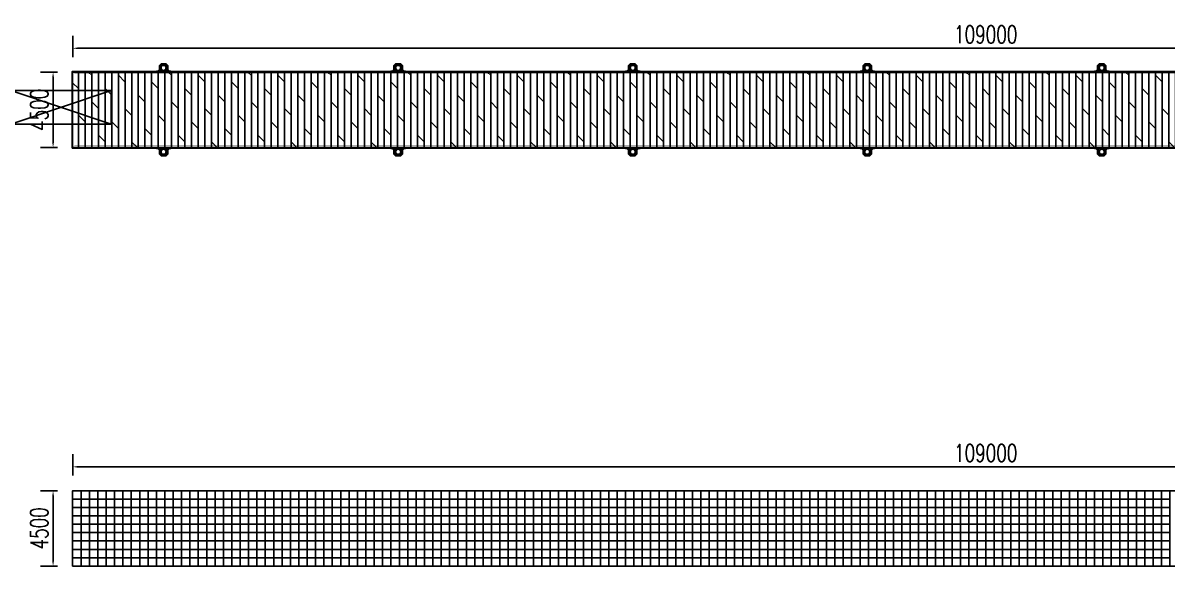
# Model space of a CAD drawing. Header units: millimetres. Extents: x -1442555 to -1216736, y 1446954 to 1531173.
# Drawn here: x -1397948 to -1329646, y 1446954 to 1479367 of the extents above; entities that cross this region are included whole.
import ezdxf

# ---------------------------------------------------------------- set-up
doc = ezdxf.new("R2010")
doc.units = ezdxf.units.MM
doc.header["$LTSCALE"] = 10
doc.layers.get('0').update_dxf_attribs({"linetype": 'CONTINUOUS'})
doc.layers.get('DEFPOINTS').update_dxf_attribs({"linetype": 'CONTINUOUS'})
for name, color, linetype in [('W-bridge approach引桥', 4, 'CONTINUOUS'), ('W-FLOAT_BOWL浮筒', 253, 'CONTINUOUS'), ('W-PLASTIC_RAILINGS塑木栏杆', 6, 'CONTINUOUS'), ('W-STEEL_FRAME钢架', 3, 'CONTINUOUS'), ('W-WOOD_FLOOR木地板', 30, 'CONTINUOUS'), ('Z', 12, 'CONTINUOUS'), ('护桩器', 154, 'CONTINUOUS')]:
    doc.layers.add(name, color=color, linetype=linetype)
doc.styles.add('STANDARD_T3', font='simplex.shx', dxfattribs={"width": 0.7, "bigfont": 'gbcbig.shx'})
doc.dimstyles.new('W&&300', dxfattribs={"dimtxt": 1050, "dimasz": 300, "dimexe": 750, "dimexo": 900, "dimgap": 300, "dimtad": 1, "dimdec": 0, "dimzin": 0, "dimdsep": 46, "dimtxsty": 'STANDARD_T3', "dimcen": 0.09, "dimclrd": 1, "dimclre": 1, "dimclrt": 7, "dimazin": 2, "dimtfac": 1, "dimtdec": 0, "dimtix": 1, "dimtmove": 2, "dimatfit": 3, "dimfxl": 100, "dimtolj": 1, "dimtzin": 0, "dimarcsym": 0})

# ---------------------------------------------------------------- blocks, each defined once
blk = doc.blocks.new('*D29')
at = {"layer": 'DEFPOINTS', "color": 0, "transparency": 16777216}
for p in [(-1285976, 1477853), (-1394976, 1476428), (-1285976, 1476428)]:
    blk.add_point(p, dxfattribs=at)
at = {"layer": 'W-WOOD_FLOOR木地板', "color": 1, "lineweight": -2, "transparency": 16777216}
for p, q in [((-1394976, 1477328), (-1394976, 1478603)), ((-1285976, 1477328), (-1285976, 1478603)), ((-1394676, 1477853), (-1286276, 1477853))]:
    blk.add_line(p, q, dxfattribs=at)
at = {"layer": 'W-WOOD_FLOOR木地板', "color": 1, "transparency": 16777216}
for points in [[(-1394676, 1477903), (-1394676, 1477803), (-1394976, 1477853)], [(-1286276, 1477903), (-1286276, 1477803), (-1285976, 1477853)]]:
    blk.add_solid(points, dxfattribs=at)
at = {"layer": 'W-WOOD_FLOOR木地板', "color": 7, "transparency": 16777216, "insert": (-1340476, 1478678), "char_height": 1050, "attachment_point": 5, "style": 'STANDARD_T3'}
blk.add_mtext('\\A1;109000', dxfattribs=at)
blk = doc.blocks.new('*D30')
at = {"layer": 'DEFPOINTS', "color": 0, "transparency": 16777216}
for p in [(-1394976, 1476428), (-1396145, 1471928), (-1394976, 1471928)]:
    blk.add_point(p, dxfattribs=at)
at = {"layer": 'W-WOOD_FLOOR木地板', "color": 1, "lineweight": -2, "transparency": 16777216}
for p, q in [((-1395876, 1476428), (-1396895, 1476428)), ((-1396145, 1476128), (-1396145, 1472228)), ((-1395876, 1471928), (-1396895, 1471928))]:
    blk.add_line(p, q, dxfattribs=at)
at = {"layer": 'W-WOOD_FLOOR木地板', "color": 1, "transparency": 16777216}
for points in [[(-1396195, 1476128), (-1396095, 1476128), (-1396145, 1476428)], [(-1396195, 1472228), (-1396095, 1472228), (-1396145, 1471928)]]:
    blk.add_solid(points, dxfattribs=at)
at = {"layer": 'W-WOOD_FLOOR木地板', "color": 7, "transparency": 16777216, "insert": (-1396970, 1474178), "char_height": 1050, "attachment_point": 5, "rotation": 90, "style": 'STANDARD_T3'}
blk.add_mtext('\\A1;4500', dxfattribs=at)
blk = doc.blocks.new('*U32')
for p, q in [((-250, 150), (-150, 250)), ((-190, 125), (-125, 190)), ((190, 125), (125, 190)), ((250, 150), (150, 250)), ((-250, -90), (-350, -190)), ((250, -90), (350, -190))]:
    blk.add_line(p, q)
blk.add_lwpolyline([(-430, -190), (430, -190), (430, -250), (-430, -250)], close=True)
at = {"layer": 'Z'}
for radius in [162, 150]:
    blk.add_circle((0, 0), radius, dxfattribs=at)
at = {"layer": '护桩器'}
blk.add_line((280, -250), (-280, -250), dxfattribs=at)
for points in [[(250, 150), (250, -190), (-250, -190), (-250, 150)], [(-182, 37), (-182, 27), (-232, 27)], [(-182, 37), (-232, 37)], [(-186, 39), (-209, 39), (-209, 37)], [(-186, 37), (-209, 37)], [(-208, 29), (-208, 37)], [(-208, 29), (-187, 29)], [(-207, 50), (-203, 51)], [(-206, 51), (-206, 50), (-201, 51), (-206, 51), (-207, 50)], [(-207, 42), (-207, 50)], [(-207, 42), (-207, 39)], [(-207, 42), (-206, 42)], [(-205, 42), (-206, 42), (-206, 50)], [(-198, 39), (-198, 42), (-205, 42)], [(-202, 56), (-203, 55)], [(-191, 55), (-203, 55)], [(-203, 46), (-203, 55)], [(-203, 29), (-203, 51)], [(-203, 51), (-199, 50), (-194, 51)], [(-193, 51), (-202, 51), (-203, 51)], [(-203, 42), (-203, 51), (-191, 51)], [(-202, 43), (-203, 42)], [(-203, 39), (-203, 42)], [(-203, 40), (-203, -38)], [(-203, -38), (-203, 40)], [(-203, 37), (-203, 39)], [(-203, 38), (-203, -38)], [(-203, 37), (-203, 28)], [(-203, 37), (-203, 29)], [(-203, 27), (-203, 29)], [(-191, 18), (-203, 18)], [(-202, 56), (-193, 56), (-191, 55)], [(-202, 56), (-202, 46)], [(-202, 51), (-202, 29)], [(-202, 51), (-202, 43)], [(-202, 43), (-193, 43), (-191, 42)], [(-202, 29), (-202, 18)], [(-198, 52), (-199, 53), (-199, 54), (-201, 53), (-201, 51), (-199, 51), (-199, 51), (-198, 52)], [(-201, 51), (-196, 50), (-192, 51), (-201, 51)], [(-199, 54), (-195, 54)], [(-199, 51), (-195, 51)], [(-199, 42), (-199, 50)], [(-197, 42), (-198, 42)], [(-196, 51), (-197, 52), (-196, 54), (-194, 54), (-194, 52)], [(-197, 49), (-197, -49)], [(-197, 39), (-197, 42)], [(-197, 42), (-197, 42)], [(-195, 42), (-197, 42)], [(-197, 37), (-197, 28)], [(-197, 29), (-197, 37)], [(-194, 51), (-196, 51)], [(-196, 42), (-196, 50)], [(-195, 42), (-188, 42)], [(-194, 52), (-194, 51)], [(-194, 51), (-189, 50), (-188, 51)], [(-193, 46), (-193, 56)], [(-193, 29), (-193, 51)], [(-193, 51), (-191, 51)], [(-193, 51), (-193, 43)], [(-193, 18), (-193, 29)], [(-188, 50), (-188, 51), (-192, 51), (-188, 50)], [(-191, 46), (-191, 55)], [(-191, 29), (-191, 51)], [(-191, 42), (-191, 51)], [(-191, 39), (-191, 42)], [(-191, 40), (-191, -38)], [(-191, -38), (-191, 40)], [(-191, 37), (-191, 39)], [(-191, 38), (-191, -38)], [(-191, 37), (-191, 29)], [(-191, 27), (-191, 29)], [(190, 125), (190, -190), (-190, -190), (-190, 125)], [(-189, 42), (-189, 50)], [(-188, 42), (-188, 50)], [(-188, 42), (-187, 42)], [(-188, 42), (-188, 42)], [(-187, 42), (-187, 39)], [(-187, 29), (-187, 37)], [(-186, 37), (-186, 39)], [(-150, 250), (150, 250)], [(-125, 190), (125, 190)], [(59, 197), (-49, 197)], [(-47, 206), (-46, 207)], [(-47, 206), (-47, 203), (-46, 207)], [(-47, 206), (-47, 206)], [(-47, 206), (-47, 206)], [(-47, 201), (-46, 205), (-47, 206)], [(-46, 199), (-47, 203), (-47, 194), (-46, 199)], [(-47, 201), (-46, 196), (-47, 192)], [(-47, 189), (-46, 189), (-47, 194), (-47, 189)], [(-46, 188), (-47, 192)], [(-46, 188), (-47, 189)], [(-47, 189), (-47, 189)], [(-40, 207), (-46, 207)], [(-46, 199), (-40, 199), (-40, 207)], [(-40, 205), (-46, 205)], [(-40, 196), (-46, 196)], [(-40, 189), (-46, 189)], [(-40, 188), (-46, 188)], [(-40, 209), (-40, 186), (-38, 186)], [(-38, 209), (-40, 209)], [(-40, 205), (-40, 205)], [(-38, 203), (-40, 203)], [(-40, 199), (-40, 188)], [(-38, 191), (-40, 191)], [(-40, 191), (-30, 191)], [(-40, 189), (-40, 189)], [(-38, 209), (-38, 186)], [(-30, 208), (-38, 208)], [(-30, 203), (-38, 203)], [(38, 203), (-38, 203)], [(-38, 197), (-30, 197)], [(40, 191), (-38, 191)], [(-30, 191), (-38, 191)], [(-38, 191), (40, 191)], [(38, 191), (-38, 191)], [(-30, 187), (-38, 187)], [(-37, 182), (-27, 182), (-27, 232)], [(-37, 182), (-37, 232)], [(-37, 203), (-28, 203)], [(-37, 197), (-28, 197)], [(-30, 187), (-30, 208)], [(-30, 191), (-28, 191)], [(18, 191), (18, 203)], [(29, 202), (18, 202)], [(18, 193), (29, 193)], [(37, 182), (27, 182), (27, 232)], [(27, 191), (29, 191)], [(37, 203), (28, 203)], [(37, 197), (28, 197)], [(29, 208), (29, 187)], [(29, 208), (37, 208)], [(37, 203), (29, 203)], [(29, 197), (37, 197)], [(37, 191), (29, 191)], [(29, 187), (37, 187)], [(37, 182), (37, 232)], [(37, 186), (37, 209)], [(39, 186), (39, 209), (37, 209)], [(37, 203), (39, 203)], [(37, 191), (39, 191)], [(37, 186), (39, 186)], [(42, 207), (39, 207)], [(39, 203), (42, 203)], [(39, 191), (42, 191)], [(42, 187), (39, 187)], [(42, 207), (42, 188)], [(42, 207), (42, 206)], [(42, 207), (50, 207)], [(42, 205), (42, 206), (50, 206)], [(43, 202), (42, 203)], [(42, 203), (51, 203), (51, 191)], [(43, 202), (43, 193), (42, 191)], [(42, 199), (50, 199)], [(42, 196), (50, 196)], [(42, 191), (51, 191)], [(42, 189), (50, 189)], [(42, 188), (42, 187)], [(42, 188), (42, 188)], [(42, 188), (50, 188)], [(51, 202), (43, 202)], [(51, 193), (43, 193)], [(46, 203), (55, 203)], [(56, 202), (46, 202)], [(46, 193), (56, 193)], [(46, 191), (55, 191)], [(50, 207), (51, 203)], [(51, 206), (50, 206), (51, 201), (51, 206), (50, 207)], [(51, 203), (50, 199), (51, 194)], [(51, 201), (50, 196), (51, 192), (51, 201)], [(51, 194), (50, 189), (51, 188)], [(50, 188), (51, 188), (51, 192), (50, 188)], [(51, 193), (51, 202), (51, 203)], [(51, 193), (51, 191)], [(55, 191), (55, 203)], [(56, 202), (55, 203)], [(56, 202), (56, 193), (55, 191)], [(182, 37), (182, 27), (232, 27)], [(182, 37), (232, 37)], [(186, 39), (209, 39), (209, 37)], [(186, 37), (186, 39)], [(186, 37), (209, 37)], [(187, 42), (187, 39)], [(188, 42), (187, 42)], [(187, 29), (187, 37)], [(208, 29), (187, 29)], [(194, 51), (189, 50), (188, 51)], [(188, 50), (188, 51), (192, 51), (188, 50)], [(188, 42), (188, 50)], [(195, 42), (188, 42)], [(188, 42), (188, 42)], [(189, 42), (189, 50)], [(202, 56), (193, 56), (191, 55)], [(191, 55), (203, 55)], [(191, 46), (191, 55)], [(191, 29), (191, 51)], [(193, 51), (191, 51)], [(191, 42), (191, 51)], [(203, 42), (203, 51), (191, 51)], [(202, 43), (193, 43), (191, 42)], [(191, 39), (191, 42)], [(191, 40), (191, -38)], [(191, -38), (191, 40)], [(191, 37), (191, 39)], [(191, 38), (191, -38)], [(191, 37), (191, 29)], [(191, 27), (191, 29)], [(191, 18), (203, 18)], [(201, 51), (196, 50), (192, 51), (201, 51)], [(193, 46), (193, 56)], [(193, 29), (193, 51)], [(193, 51), (202, 51), (203, 51)], [(193, 51), (193, 43)], [(193, 18), (193, 29)], [(196, 51), (197, 52), (196, 54), (194, 54), (194, 52)], [(194, 52), (194, 51)], [(194, 51), (196, 51)], [(203, 51), (199, 50), (194, 51)], [(199, 54), (195, 54)], [(199, 51), (195, 51)], [(195, 42), (197, 42)], [(196, 42), (196, 50)], [(197, 49), (197, -49)], [(197, 39), (197, 42)], [(197, 42), (197, 42)], [(197, 42), (198, 42)], [(197, 37), (197, 28)], [(197, 29), (197, 37)], [(198, 52), (199, 53), (199, 54), (201, 53), (201, 51), (199, 51), (199, 51), (198, 52)], [(198, 39), (198, 42), (205, 42)], [(199, 42), (199, 50)], [(206, 51), (206, 50), (201, 51), (206, 51), (207, 50)], [(202, 56), (203, 55)], [(202, 56), (202, 46)], [(202, 51), (202, 29)], [(202, 51), (202, 43)], [(202, 43), (203, 42)], [(202, 29), (202, 18)], [(203, 46), (203, 55)], [(203, 29), (203, 51)], [(207, 50), (203, 51)], [(203, 39), (203, 42)], [(203, 40), (203, -38)], [(203, -38), (203, 40)], [(203, 37), (203, 39)], [(203, 38), (203, -38)], [(203, 37), (203, 28)], [(203, 37), (203, 29)], [(203, 27), (203, 29)], [(205, 42), (206, 42), (206, 50)], [(207, 42), (206, 42)], [(207, 42), (207, 50)], [(207, 42), (207, 39)], [(208, 29), (208, 37)], [(-182, -37), (-182, -27), (-232, -27)], [(-182, -37), (-232, -37)], [(-209, -38), (-186, -38)], [(-209, -40), (-186, -40), (-186, -38)], [(-209, -38), (-209, -40)], [(-187, -30), (-208, -30)], [(-208, -30), (-208, -38)], [(-207, -40), (-207, -46)], [(-199, -46), (-199, -40), (-207, -40)], [(-206, -47), (-207, -46)], [(-206, -47), (-203, -47), (-207, -46)], [(-201, -47), (-205, -46), (-206, -47)], [(-206, -47), (-206, -47)], [(-206, -47), (-206, -47)], [(-205, -40), (-205, -46)], [(-205, -40), (-205, -40)], [(-203, -37), (-203, -28)], [(-203, -30), (-203, -28)], [(-203, -30), (-203, -38)], [(-203, -40), (-203, -30)], [(-203, -38), (-203, -40)], [(-199, -46), (-203, -47), (-194, -47), (-199, -46)], [(-201, -47), (-196, -46), (-192, -47)], [(-199, -40), (-188, -40)], [(-197, -37), (-197, -28)], [(-197, -38), (-197, -30)], [(-196, -40), (-196, -46)], [(-189, -47), (-189, -46), (-194, -47), (-189, -47)], [(-188, -46), (-192, -47)], [(-191, -30), (-191, -28)], [(-191, -30), (-191, -38)], [(-191, -40), (-191, -30)], [(-191, -38), (-191, -40)], [(-189, -40), (-189, -40)], [(-189, -40), (-189, -46)], [(-188, -46), (-189, -47)], [(-189, -47), (-189, -47)], [(-188, -40), (-188, -46)], [(-187, -30), (-187, -38)], [(59, -197), (-49, -197)], [(-46, -188), (-47, -189)], [(-46, -188), (-47, -192)], [(-47, -189), (-46, -189), (-47, -194), (-47, -189)], [(-47, -189), (-47, -189)], [(-47, -201), (-46, -196), (-47, -192)], [(-46, -199), (-47, -203), (-47, -194), (-46, -199)], [(-47, -201), (-46, -205), (-47, -206)], [(-47, -206), (-47, -203), (-46, -207)], [(-47, -206), (-46, -207)], [(-47, -206), (-47, -206)], [(-47, -206), (-47, -206)], [(-40, -188), (-46, -188)], [(-40, -189), (-46, -189)], [(-40, -196), (-46, -196)], [(-46, -199), (-40, -199), (-40, -207)], [(-40, -205), (-46, -205)], [(-40, -207), (-46, -207)], [(-40, -209), (-40, -186), (-38, -186)], [(-40, -199), (-40, -188)], [(-40, -189), (-40, -189)], [(-38, -191), (-40, -191)], [(-40, -191), (-30, -191)], [(-38, -203), (-40, -203)], [(-40, -205), (-40, -205)], [(-38, -209), (-40, -209)], [(-38, -209), (-38, -186)], [(-30, -187), (-38, -187)], [(40, -191), (-38, -191)], [(-30, -191), (-38, -191)], [(-38, -191), (40, -191)], [(38, -191), (-38, -191)], [(-38, -197), (-30, -197)], [(-30, -203), (-38, -203)], [(38, -203), (-38, -203)], [(-30, -208), (-38, -208)], [(-37, -182), (-27, -182), (-27, -232)], [(-37, -182), (-37, -232)], [(-37, -197), (-28, -197)], [(-37, -203), (-28, -203)], [(-30, -187), (-30, -208)], [(-30, -191), (-28, -191)], [(18, -191), (18, -203)], [(18, -193), (29, -193)], [(29, -202), (18, -202)], [(37, -182), (27, -182), (27, -232)], [(27, -191), (29, -191)], [(37, -197), (28, -197)], [(37, -203), (28, -203)], [(29, -208), (29, -187)], [(29, -187), (37, -187)], [(37, -191), (29, -191)], [(29, -197), (37, -197)], [(37, -203), (29, -203)], [(29, -208), (37, -208)], [(37, -182), (37, -232)], [(37, -186), (37, -209)], [(39, -186), (39, -209), (37, -209)], [(37, -186), (39, -186)], [(37, -191), (39, -191)], [(37, -203), (39, -203)], [(42, -187), (39, -187)], [(39, -191), (42, -191)], [(39, -203), (42, -203)], [(42, -207), (39, -207)], [(42, -188), (42, -187)], [(42, -207), (42, -188)], [(42, -188), (42, -188)], [(42, -188), (50, -188)], [(42, -189), (50, -189)], [(43, -202), (43, -193), (42, -191)], [(42, -191), (51, -191)], [(42, -203), (51, -203), (51, -191)], [(42, -196), (50, -196)], [(42, -199), (50, -199)], [(43, -202), (42, -203)], [(42, -205), (42, -206), (50, -206)], [(42, -207), (42, -206)], [(42, -207), (50, -207)], [(51, -193), (43, -193)], [(51, -202), (43, -202)], [(46, -191), (55, -191)], [(46, -193), (56, -193)], [(56, -202), (46, -202)], [(46, -203), (55, -203)], [(51, -194), (50, -189), (51, -188)], [(50, -188), (51, -188), (51, -192), (50, -188)], [(51, -201), (50, -196), (51, -192), (51, -201)], [(51, -203), (50, -199), (51, -194)], [(51, -206), (50, -206), (51, -201), (51, -206), (50, -207)], [(50, -207), (51, -203)], [(51, -193), (51, -191)], [(51, -193), (51, -202), (51, -203)], [(55, -191), (55, -203)], [(56, -202), (56, -193), (55, -191)], [(56, -202), (55, -203)], [(182, -37), (182, -27), (232, -27)], [(182, -37), (232, -37)], [(209, -38), (186, -38)], [(209, -40), (186, -40), (186, -38)], [(187, -30), (208, -30)], [(187, -30), (187, -38)], [(199, -40), (188, -40)], [(188, -40), (188, -46)], [(188, -46), (189, -47)], [(188, -46), (192, -47)], [(189, -40), (189, -40)], [(189, -40), (189, -46)], [(189, -47), (189, -46), (194, -47), (189, -47)], [(189, -47), (189, -47)], [(191, -30), (191, -28)], [(191, -30), (191, -38)], [(191, -40), (191, -30)], [(191, -38), (191, -40)], [(201, -47), (196, -46), (192, -47)], [(199, -46), (203, -47), (194, -47), (199, -46)], [(196, -40), (196, -46)], [(197, -37), (197, -28)], [(197, -38), (197, -30)], [(199, -46), (199, -40), (207, -40)], [(201, -47), (205, -46), (206, -47)], [(203, -37), (203, -28)], [(203, -30), (203, -28)], [(203, -30), (203, -38)], [(203, -40), (203, -30)], [(203, -38), (203, -40)], [(206, -47), (203, -47), (207, -46)], [(205, -40), (205, -46)], [(205, -40), (205, -40)], [(206, -47), (207, -46)], [(206, -47), (206, -47)], [(206, -47), (206, -47)], [(207, -40), (207, -46)], [(208, -30), (208, -38)], [(209, -38), (209, -40)]]:
    blk.add_lwpolyline(points, dxfattribs=at)
for points in [[(-172, 25), (-222, 25), (-222, -25), (-172, -25)], [(25, 172), (25, 222), (-25, 222), (-25, 172)], [(172, 25), (222, 25), (222, -25), (172, -25)], [(25, -172), (25, -222), (-25, -222), (-25, -172)]]:
    blk.add_lwpolyline(points, close=True, dxfattribs=at)
blk = doc.blocks.new('bzq')
at = {"layer": '护桩器'}
blk.add_blockref('*U32', (0, 250), dxfattribs=at)
blk = doc.blocks.new('*U34')
at = {"layer": '护桩器'}
blk.add_blockref('bzq', (0, -250), dxfattribs=at)
blk = doc.blocks.new('*U35')
at = {"layer": '护桩器', "color": 0, "linetype": 'ByBlock', "lineweight": -2, "transparency": 16777216}
for p in [(0, 0), (14000, 0), (28000, 0), (42000, 0), (56000, 0)]:
    blk.add_blockref('*U34', p, dxfattribs=at)
blk = doc.blocks.new('*U36')
at = {"layer": '护桩器'}
blk.add_blockref('bzq', (0, -250), dxfattribs=at)
blk = doc.blocks.new('*U37')
at = {"layer": '护桩器', "color": 0, "linetype": 'ByBlock', "lineweight": -2, "transparency": 16777216}
for p in [(0, 0), (14000, 0), (28000, 0), (42000, 0), (56000, 0)]:
    blk.add_blockref('*U36', p, dxfattribs=at)
blk = doc.blocks.new('*D92')
at = {"layer": 'DEFPOINTS', "color": 0, "transparency": 16777216}
for p in [(-1285976, 1452879), (-1394976, 1451454), (-1285976, 1451454)]:
    blk.add_point(p, dxfattribs=at)
at = {"layer": 'W-WOOD_FLOOR木地板', "color": 1, "lineweight": -2, "transparency": 16777216}
for p, q in [((-1394976, 1452354), (-1394976, 1453629)), ((-1285976, 1452354), (-1285976, 1453629)), ((-1394676, 1452879), (-1286276, 1452879))]:
    blk.add_line(p, q, dxfattribs=at)
at = {"layer": 'W-WOOD_FLOOR木地板', "color": 1, "transparency": 16777216}
for points in [[(-1394676, 1452929), (-1394676, 1452829), (-1394976, 1452879)], [(-1286276, 1452929), (-1286276, 1452829), (-1285976, 1452879)]]:
    blk.add_solid(points, dxfattribs=at)
at = {"layer": 'W-WOOD_FLOOR木地板', "color": 7, "transparency": 16777216, "insert": (-1340476, 1453704), "char_height": 1050, "attachment_point": 5, "style": 'STANDARD_T3'}
blk.add_mtext('\\A1;109000', dxfattribs=at)
blk = doc.blocks.new('*D93')
at = {"layer": 'DEFPOINTS', "color": 0, "transparency": 16777216}
for p in [(-1394976, 1451454), (-1396145, 1446954), (-1394976, 1446954)]:
    blk.add_point(p, dxfattribs=at)
at = {"layer": 'W-WOOD_FLOOR木地板', "color": 1, "lineweight": -2, "transparency": 16777216}
for p, q in [((-1395876, 1451454), (-1396895, 1451454)), ((-1396145, 1451154), (-1396145, 1447254)), ((-1395876, 1446954), (-1396895, 1446954))]:
    blk.add_line(p, q, dxfattribs=at)
at = {"layer": 'W-WOOD_FLOOR木地板', "color": 1, "transparency": 16777216}
for points in [[(-1396195, 1451154), (-1396095, 1451154), (-1396145, 1451454)], [(-1396195, 1447254), (-1396095, 1447254), (-1396145, 1446954)]]:
    blk.add_solid(points, dxfattribs=at)
at = {"layer": 'W-WOOD_FLOOR木地板', "color": 7, "transparency": 16777216, "insert": (-1396970, 1449204), "char_height": 1050, "attachment_point": 5, "rotation": 90, "style": 'STANDARD_T3'}
blk.add_mtext('\\A1;4500', dxfattribs=at)
blk = doc.blocks.new('*U110')
at = {"layer": 'W-FLOAT_BOWL浮筒'}
blk.add_lwpolyline([(-250, -250), (250, -250), (250, 250), (-250, 250)], close=True, dxfattribs=at)
blk = doc.blocks.new('*U111')
at = {"layer": 'W-FLOAT_BOWL浮筒', "color": 0, "linetype": 'ByBlock', "lineweight": -2, "transparency": 16777216}
for p in [(0, 4000), (500, 4000), (1000, 4000), (1500, 4000), (2000, 4000), (2500, 4000), (3000, 4000), (3500, 4000), (4000, 4000), (4500, 4000), (5000, 4000), (5500, 4000), (6000, 4000), (6500, 4000), (7000, 4000), (7500, 4000), (8000, 4000), (8500, 4000), (9000, 4000), (9500, 4000), (10000, 4000), (10500, 4000), (11000, 4000), (11500, 4000), (12000, 4000), (12500, 4000), (13000, 4000), (13500, 4000), (14000, 4000), (14500, 4000), (15000, 4000), (15500, 4000), (16000, 4000), (16500, 4000), (17000, 4000), (17500, 4000), (18000, 4000), (18500, 4000), (19000, 4000), (19500, 4000), (20000, 4000), (20500, 4000), (21000, 4000), (21500, 4000), (22000, 4000), (22500, 4000), (23000, 4000), (23500, 4000), (24000, 4000), (24500, 4000), (25000, 4000), (25500, 4000), (26000, 4000), (26500, 4000), (27000, 4000), (27500, 4000), (28000, 4000), (28500, 4000), (29000, 4000), (29500, 4000), (30000, 4000), (30500, 4000), (31000, 4000), (31500, 4000), (32000, 4000), (32500, 4000), (33000, 4000), (33500, 4000), (34000, 4000), (34500, 4000), (35000, 4000), (35500, 4000), (36000, 4000), (36500, 4000), (37000, 4000), (37500, 4000), (38000, 4000), (38500, 4000), (39000, 4000), (39500, 4000), (40000, 4000), (40500, 4000), (41000, 4000), (41500, 4000), (42000, 4000), (42500, 4000), (43000, 4000), (43500, 4000), (44000, 4000), (44500, 4000), (45000, 4000), (45500, 4000), (46000, 4000), (46500, 4000), (47000, 4000), (47500, 4000), (48000, 4000), (48500, 4000), (49000, 4000), (49500, 4000), (50000, 4000), (50500, 4000), (51000, 4000), (51500, 4000), (52000, 4000), (52500, 4000), (53000, 4000), (53500, 4000), (54000, 4000), (54500, 4000), (55000, 4000), (55500, 4000), (56000, 4000), (56500, 4000), (57000, 4000), (57500, 4000), (58000, 4000), (58500, 4000), (59000, 4000), (59500, 4000), (60000, 4000), (60500, 4000), (61000, 4000), (61500, 4000), (62000, 4000), (62500, 4000), (63000, 4000), (63500, 4000), (64000, 4000), (64500, 4000), (65000, 4000), (0, 3500), (500, 3500), (1000, 3500), (1500, 3500), (2000, 3500), (2500, 3500), (3000, 3500), (3500, 3500), (4000, 3500), (4500, 3500), (5000, 3500), (5500, 3500), (6000, 3500), (6500, 3500), (7000, 3500), (7500, 3500), (8000, 3500), (8500, 3500), (9000, 3500), (9500, 3500), (10000, 3500), (10500, 3500), (11000, 3500), (11500, 3500), (12000, 3500), (12500, 3500), (13000, 3500), (13500, 3500), (14000, 3500), (14500, 3500), (15000, 3500), (15500, 3500), (16000, 3500), (16500, 3500), (17000, 3500), (17500, 3500), (18000, 3500), (18500, 3500), (19000, 3500), (19500, 3500), (20000, 3500), (20500, 3500), (21000, 3500), (21500, 3500), (22000, 3500), (22500, 3500), (23000, 3500), (23500, 3500), (24000, 3500), (24500, 3500), (25000, 3500), (25500, 3500), (26000, 3500), (26500, 3500), (27000, 3500), (27500, 3500), (28000, 3500), (28500, 3500), (29000, 3500), (29500, 3500), (30000, 3500), (30500, 3500), (31000, 3500), (31500, 3500), (32000, 3500), (32500, 3500), (33000, 3500), (33500, 3500), (34000, 3500), (34500, 3500), (35000, 3500), (35500, 3500), (36000, 3500), (36500, 3500), (37000, 3500), (37500, 3500), (38000, 3500), (38500, 3500), (39000, 3500), (39500, 3500), (40000, 3500), (40500, 3500), (41000, 3500), (41500, 3500), (42000, 3500), (42500, 3500), (43000, 3500), (43500, 3500), (44000, 3500), (44500, 3500), (45000, 3500), (45500, 3500), (46000, 3500), (46500, 3500), (47000, 3500), (47500, 3500), (48000, 3500), (48500, 3500), (49000, 3500), (49500, 3500), (50000, 3500), (50500, 3500), (51000, 3500), (51500, 3500), (52000, 3500), (52500, 3500), (53000, 3500), (53500, 3500), (54000, 3500), (54500, 3500), (55000, 3500), (55500, 3500), (56000, 3500), (56500, 3500), (57000, 3500), (57500, 3500), (58000, 3500), (58500, 3500), (59000, 3500), (59500, 3500), (60000, 3500), (60500, 3500), (61000, 3500), (61500, 3500), (62000, 3500), (62500, 3500), (63000, 3500), (63500, 3500), (64000, 3500), (64500, 3500), (65000, 3500), (0, 3000), (0, 2500), (500, 3000), (500, 2500), (1000, 3000), (1000, 2500), (1500, 3000), (1500, 2500), (2000, 3000), (2000, 2500), (2500, 3000), (2500, 2500), (3000, 3000), (3000, 2500), (3500, 3000), (3500, 2500), (4000, 3000), (4000, 2500), (4500, 3000), (4500, 2500), (5000, 3000), (5000, 2500), (5500, 3000), (5500, 2500), (6000, 3000), (6000, 2500), (6500, 3000), (6500, 2500), (7000, 3000), (7000, 2500), (7500, 3000), (7500, 2500), (8000, 3000), (8000, 2500), (8500, 3000), (8500, 2500), (9000, 3000), (9000, 2500), (9500, 3000), (9500, 2500), (10000, 3000), (10000, 2500), (10500, 3000), (10500, 2500), (11000, 3000), (11000, 2500), (11500, 3000), (11500, 2500), (12000, 3000), (12000, 2500), (12500, 3000), (12500, 2500), (13000, 3000), (13000, 2500), (13500, 3000), (13500, 2500), (14000, 3000), (14000, 2500), (14500, 3000), (14500, 2500), (15000, 3000), (15000, 2500), (15500, 3000), (15500, 2500), (16000, 3000), (16000, 2500), (16500, 3000), (16500, 2500), (17000, 3000), (17000, 2500), (17500, 3000), (17500, 2500), (18000, 3000), (18000, 2500), (18500, 3000), (18500, 2500), (19000, 3000), (19000, 2500), (19500, 3000), (19500, 2500), (20000, 3000), (20000, 2500), (20500, 3000), (20500, 2500), (21000, 3000), (21000, 2500), (21500, 3000), (21500, 2500), (22000, 3000), (22000, 2500), (22500, 3000), (22500, 2500), (23000, 3000), (23000, 2500), (23500, 3000), (23500, 2500), (24000, 3000), (24000, 2500), (24500, 3000), (24500, 2500), (25000, 3000), (25000, 2500), (25500, 3000), (25500, 2500), (26000, 3000), (26000, 2500), (26500, 3000), (26500, 2500), (27000, 3000), (27000, 2500), (27500, 3000), (27500, 2500), (28000, 3000), (28000, 2500), (28500, 3000), (28500, 2500), (29000, 3000), (29000, 2500), (29500, 3000), (29500, 2500), (30000, 3000), (30000, 2500), (30500, 3000), (30500, 2500), (31000, 3000), (31000, 2500), (31500, 3000), (31500, 2500), (32000, 3000), (32000, 2500), (32500, 3000), (32500, 2500), (33000, 3000), (33000, 2500), (33500, 3000), (33500, 2500), (34000, 3000), (34000, 2500), (34500, 3000), (34500, 2500), (35000, 3000), (35000, 2500), (35500, 3000), (35500, 2500), (36000, 3000), (36000, 2500), (36500, 3000), (36500, 2500), (37000, 3000), (37000, 2500), (37500, 3000), (37500, 2500), (38000, 3000), (38000, 2500), (38500, 3000), (38500, 2500), (39000, 3000), (39000, 2500), (39500, 3000), (39500, 2500), (40000, 3000), (40000, 2500), (40500, 3000), (40500, 2500), (41000, 3000), (41000, 2500), (41500, 3000), (41500, 2500), (42000, 3000), (42000, 2500), (42500, 3000), (42500, 2500), (43000, 3000), (43000, 2500), (43500, 3000), (43500, 2500), (44000, 3000), (44000, 2500), (44500, 3000), (44500, 2500), (45000, 3000), (45000, 2500), (45500, 3000), (45500, 2500), (46000, 3000), (46000, 2500), (46500, 3000), (46500, 2500), (47000, 3000), (47000, 2500), (47500, 3000), (47500, 2500), (48000, 3000), (48000, 2500), (48500, 3000), (48500, 2500), (49000, 3000), (49000, 2500), (49500, 3000), (49500, 2500), (50000, 3000), (50000, 2500), (50500, 3000), (50500, 2500), (51000, 3000), (51000, 2500), (51500, 3000), (51500, 2500), (52000, 3000), (52000, 2500), (52500, 3000), (52500, 2500), (53000, 3000), (53000, 2500), (53500, 3000), (53500, 2500), (54000, 3000), (54000, 2500), (54500, 3000), (54500, 2500), (55000, 3000), (55000, 2500), (55500, 3000), (55500, 2500), (56000, 3000), (56000, 2500), (56500, 3000), (56500, 2500), (57000, 3000), (57000, 2500), (57500, 3000), (57500, 2500), (58000, 3000), (58000, 2500), (58500, 3000), (58500, 2500), (59000, 3000), (59000, 2500), (59500, 3000), (59500, 2500), (60000, 3000), (60000, 2500), (60500, 3000), (60500, 2500), (61000, 3000), (61000, 2500), (61500, 3000), (61500, 2500), (62000, 3000), (62000, 2500), (62500, 3000), (62500, 2500), (63000, 3000), (63000, 2500), (63500, 3000), (63500, 2500), (64000, 3000), (64000, 2500), (64500, 3000), (64500, 2500), (65000, 3000), (65000, 2500), (0, 2000), (500, 2000), (1000, 2000), (1500, 2000), (2000, 2000), (2500, 2000), (3000, 2000), (3500, 2000), (4000, 2000), (4500, 2000), (5000, 2000), (5500, 2000), (6000, 2000), (6500, 2000), (7000, 2000), (7500, 2000), (8000, 2000), (8500, 2000), (9000, 2000), (9500, 2000), (10000, 2000), (10500, 2000), (11000, 2000), (11500, 2000), (12000, 2000), (12500, 2000), (13000, 2000), (13500, 2000), (14000, 2000), (14500, 2000), (15000, 2000), (15500, 2000), (16000, 2000), (16500, 2000), (17000, 2000), (17500, 2000), (18000, 2000), (18500, 2000), (19000, 2000), (19500, 2000), (20000, 2000), (20500, 2000), (21000, 2000), (21500, 2000), (22000, 2000), (22500, 2000), (23000, 2000), (23500, 2000), (24000, 2000), (24500, 2000), (25000, 2000), (25500, 2000), (26000, 2000), (26500, 2000), (27000, 2000), (27500, 2000), (28000, 2000), (28500, 2000), (29000, 2000), (29500, 2000), (30000, 2000), (30500, 2000), (31000, 2000), (31500, 2000), (32000, 2000), (32500, 2000), (33000, 2000), (33500, 2000), (34000, 2000), (34500, 2000), (35000, 2000), (35500, 2000), (36000, 2000), (36500, 2000), (37000, 2000), (37500, 2000), (38000, 2000), (38500, 2000), (39000, 2000), (39500, 2000), (40000, 2000), (40500, 2000), (41000, 2000), (41500, 2000), (42000, 2000), (42500, 2000), (43000, 2000), (43500, 2000), (44000, 2000), (44500, 2000), (45000, 2000), (45500, 2000), (46000, 2000), (46500, 2000), (47000, 2000), (47500, 2000), (48000, 2000), (48500, 2000), (49000, 2000), (49500, 2000), (50000, 2000), (50500, 2000), (51000, 2000), (51500, 2000), (52000, 2000), (52500, 2000), (53000, 2000), (53500, 2000), (54000, 2000), (54500, 2000), (55000, 2000), (55500, 2000), (56000, 2000), (56500, 2000), (57000, 2000), (57500, 2000), (58000, 2000), (58500, 2000), (59000, 2000), (59500, 2000), (60000, 2000), (60500, 2000), (61000, 2000), (61500, 2000), (62000, 2000), (62500, 2000), (63000, 2000), (63500, 2000), (64000, 2000), (64500, 2000), (65000, 2000), (0, 1500), (500, 1500), (1000, 1500), (1500, 1500), (2000, 1500), (2500, 1500), (3000, 1500), (3500, 1500), (4000, 1500), (4500, 1500), (5000, 1500), (5500, 1500), (6000, 1500), (6500, 1500), (7000, 1500), (7500, 1500), (8000, 1500), (8500, 1500), (9000, 1500), (9500, 1500), (10000, 1500), (10500, 1500), (11000, 1500), (11500, 1500), (12000, 1500), (12500, 1500), (13000, 1500), (13500, 1500), (14000, 1500), (14500, 1500), (15000, 1500), (15500, 1500), (16000, 1500), (16500, 1500), (17000, 1500), (17500, 1500), (18000, 1500), (18500, 1500), (19000, 1500), (19500, 1500), (20000, 1500), (20500, 1500), (21000, 1500), (21500, 1500), (22000, 1500), (22500, 1500), (23000, 1500), (23500, 1500), (24000, 1500), (24500, 1500), (25000, 1500), (25500, 1500), (26000, 1500), (26500, 1500), (27000, 1500), (27500, 1500), (28000, 1500), (28500, 1500), (29000, 1500), (29500, 1500), (30000, 1500), (30500, 1500), (31000, 1500), (31500, 1500), (32000, 1500), (32500, 1500), (33000, 1500), (33500, 1500), (34000, 1500), (34500, 1500), (35000, 1500), (35500, 1500), (36000, 1500), (36500, 1500), (37000, 1500), (37500, 1500), (38000, 1500), (38500, 1500), (39000, 1500), (39500, 1500), (40000, 1500), (40500, 1500), (41000, 1500), (41500, 1500), (42000, 1500), (42500, 1500), (43000, 1500), (43500, 1500), (44000, 1500), (44500, 1500), (45000, 1500), (45500, 1500), (46000, 1500), (46500, 1500), (47000, 1500), (47500, 1500), (48000, 1500), (48500, 1500), (49000, 1500), (49500, 1500), (50000, 1500), (50500, 1500), (51000, 1500), (51500, 1500), (52000, 1500), (52500, 1500), (53000, 1500), (53500, 1500), (54000, 1500), (54500, 1500), (55000, 1500), (55500, 1500), (56000, 1500), (56500, 1500), (57000, 1500), (57500, 1500), (58000, 1500), (58500, 1500), (59000, 1500), (59500, 1500), (60000, 1500), (60500, 1500), (61000, 1500), (61500, 1500), (62000, 1500), (62500, 1500), (63000, 1500), (63500, 1500), (64000, 1500), (64500, 1500), (65000, 1500), (0, 1000), (0, 500), (500, 1000), (500, 500), (1000, 1000), (1000, 500), (1500, 1000), (1500, 500), (2000, 1000), (2000, 500), (2500, 1000), (2500, 500), (3000, 1000), (3000, 500), (3500, 1000), (3500, 500), (4000, 1000), (4000, 500), (4500, 1000), (4500, 500), (5000, 1000), (5000, 500), (5500, 1000), (5500, 500), (6000, 1000), (6000, 500), (6500, 1000), (6500, 500), (7000, 1000), (7000, 500), (7500, 1000), (7500, 500), (8000, 1000), (8000, 500), (8500, 1000), (8500, 500), (9000, 1000), (9000, 500), (9500, 1000), (9500, 500), (10000, 1000), (10000, 500), (10500, 1000), (10500, 500), (11000, 1000), (11000, 500), (11500, 1000), (11500, 500), (12000, 1000), (12000, 500), (12500, 1000), (12500, 500), (13000, 1000), (13000, 500), (13500, 1000), (13500, 500), (14000, 1000), (14000, 500), (14500, 1000), (14500, 500), (15000, 1000), (15000, 500), (15500, 1000), (15500, 500), (16000, 1000), (16000, 500), (16500, 1000), (16500, 500), (17000, 1000), (17000, 500), (17500, 1000), (17500, 500), (18000, 1000), (18000, 500), (18500, 1000), (18500, 500), (19000, 1000), (19000, 500), (19500, 1000), (19500, 500), (20000, 1000), (20000, 500), (20500, 1000), (20500, 500), (21000, 1000), (21000, 500), (21500, 1000), (21500, 500), (22000, 1000), (22000, 500), (22500, 1000), (22500, 500), (23000, 1000), (23000, 500), (23500, 1000), (23500, 500), (24000, 1000), (24000, 500), (24500, 1000), (24500, 500), (25000, 1000), (25000, 500), (25500, 1000), (25500, 500), (26000, 1000), (26000, 500), (26500, 1000), (26500, 500), (27000, 1000), (27000, 500), (27500, 1000), (27500, 500), (28000, 1000), (28000, 500), (28500, 1000), (28500, 500), (29000, 1000), (29000, 500), (29500, 1000), (29500, 500), (30000, 1000), (30000, 500), (30500, 1000), (30500, 500), (31000, 1000), (31000, 500), (31500, 1000), (31500, 500), (32000, 1000), (32000, 500), (32500, 1000), (32500, 500), (33000, 1000), (33000, 500), (33500, 1000), (33500, 500), (34000, 1000), (34000, 500), (34500, 1000), (34500, 500), (35000, 1000), (35000, 500), (35500, 1000), (35500, 500), (36000, 1000), (36000, 500), (36500, 1000), (36500, 500), (37000, 1000), (37000, 500), (37500, 1000), (37500, 500), (38000, 1000), (38000, 500), (38500, 1000), (38500, 500), (39000, 1000), (39000, 500), (39500, 1000), (39500, 500), (40000, 1000), (40000, 500), (40500, 1000), (40500, 500), (41000, 1000), (41000, 500), (41500, 1000), (41500, 500), (42000, 1000), (42000, 500), (42500, 1000), (42500, 500), (43000, 1000), (43000, 500), (43500, 1000), (43500, 500), (44000, 1000), (44000, 500), (44500, 1000), (44500, 500), (45000, 1000), (45000, 500), (45500, 1000), (45500, 500), (46000, 1000), (46000, 500), (46500, 1000), (46500, 500), (47000, 1000), (47000, 500), (47500, 1000), (47500, 500), (48000, 1000), (48000, 500), (48500, 1000), (48500, 500), (49000, 1000), (49000, 500), (49500, 1000), (49500, 500), (50000, 1000), (50000, 500), (50500, 1000), (50500, 500), (51000, 1000), (51000, 500), (51500, 1000), (51500, 500), (52000, 1000), (52000, 500), (52500, 1000), (52500, 500), (53000, 1000), (53000, 500), (53500, 1000), (53500, 500), (54000, 1000), (54000, 500), (54500, 1000), (54500, 500), (55000, 1000), (55000, 500), (55500, 1000), (55500, 500), (56000, 1000), (56000, 500), (56500, 1000), (56500, 500), (57000, 1000), (57000, 500), (57500, 1000), (57500, 500), (58000, 1000), (58000, 500), (58500, 1000), (58500, 500), (59000, 1000), (59000, 500), (59500, 1000), (59500, 500), (60000, 1000), (60000, 500), (60500, 1000), (60500, 500), (61000, 1000), (61000, 500), (61500, 1000), (61500, 500), (62000, 1000), (62000, 500), (62500, 1000), (62500, 500), (63000, 1000), (63000, 500), (63500, 1000), (63500, 500), (64000, 1000), (64000, 500), (64500, 1000), (64500, 500), (65000, 1000), (65000, 500), (0, 0), (500, 0), (1000, 0), (1500, 0), (2000, 0), (2500, 0), (3000, 0), (3500, 0), (4000, 0), (4500, 0), (5000, 0), (5500, 0), (6000, 0), (6500, 0), (7000, 0), (7500, 0), (8000, 0), (8500, 0), (9000, 0), (9500, 0), (10000, 0), (10500, 0), (11000, 0), (11500, 0), (12000, 0), (12500, 0), (13000, 0), (13500, 0), (14000, 0), (14500, 0), (15000, 0), (15500, 0), (16000, 0), (16500, 0), (17000, 0), (17500, 0), (18000, 0), (18500, 0), (19000, 0), (19500, 0), (20000, 0), (20500, 0), (21000, 0), (21500, 0), (22000, 0), (22500, 0), (23000, 0), (23500, 0), (24000, 0), (24500, 0), (25000, 0), (25500, 0), (26000, 0), (26500, 0), (27000, 0), (27500, 0), (28000, 0), (28500, 0), (29000, 0), (29500, 0), (30000, 0), (30500, 0), (31000, 0), (31500, 0), (32000, 0), (32500, 0), (33000, 0), (33500, 0), (34000, 0), (34500, 0), (35000, 0), (35500, 0), (36000, 0), (36500, 0), (37000, 0), (37500, 0), (38000, 0), (38500, 0), (39000, 0), (39500, 0), (40000, 0), (40500, 0), (41000, 0), (41500, 0), (42000, 0), (42500, 0), (43000, 0), (43500, 0), (44000, 0), (44500, 0), (45000, 0), (45500, 0), (46000, 0), (46500, 0), (47000, 0), (47500, 0), (48000, 0), (48500, 0), (49000, 0), (49500, 0), (50000, 0), (50500, 0), (51000, 0), (51500, 0), (52000, 0), (52500, 0), (53000, 0), (53500, 0), (54000, 0), (54500, 0), (55000, 0), (55500, 0), (56000, 0), (56500, 0), (57000, 0), (57500, 0), (58000, 0), (58500, 0), (59000, 0), (59500, 0), (60000, 0), (60500, 0), (61000, 0), (61500, 0), (62000, 0), (62500, 0), (63000, 0), (63500, 0), (64000, 0), (64500, 0), (65000, 0)]:
    blk.add_blockref('*U110', p, dxfattribs=at)

msp = doc.modelspace()

# ---------------------------------------------------------------- hatches: boundary and pattern name
at = {"layer": 'W-WOOD_FLOOR木地板'}
h = msp.add_hatch(dxfattribs=at)
h.set_pattern_fill('DOLMIT', color=256, scale=500, angle=90)
h.set_pattern_definition([(90, (-3011879, -1010947.8), (-396.87103, 2e-14), []), (135, (-3011879, -1010947.8), (-793.7415, -793.7415), [561.26063, -1122.52])])
h.paths.add_polyline_path([(-1285976.4, 1476427.8), (-1394976.4, 1476427.8), (-1394976.4, 1471927.8), (-1285976.4, 1471927.8)])

# ---------------------------------------------------------------- linework, layer by layer
at = {"layer": 'W-bridge approach引桥'}
for p, q in [((-1398676.7, 1475333.8), (-1392676.7, 1473333.8)), ((-1398676.7, 1473333.8), (-1392676.7, 1475333.8))]:
    msp.add_line(p, q, dxfattribs=at)
msp.add_lwpolyline([(-1398676.7, 1473333.8), (-1392676.7, 1473333.8), (-1392676.7, 1475333.8), (-1398676.7, 1475333.8)], close=True, dxfattribs=at)
at = {"layer": 'W-PLASTIC_RAILINGS塑木栏杆', "const_width": 30}
for points in [[(-1286076.4, 1476327.8), (-1394876.4, 1476327.8)], [(-1394876.4, 1472027.8), (-1286076.4, 1472027.8)]]:
    msp.add_lwpolyline(points, dxfattribs=at)
at = {"layer": 'W-STEEL_FRAME钢架'}
for points in [[(-1395006.4, 1471897.8), (-1285946.4, 1471897.8), (-1285946.4, 1476457.8), (-1395006.4, 1476457.8)], [(-1394976.4, 1471927.8), (-1285976.4, 1471927.8), (-1285976.4, 1476427.8), (-1394976.4, 1476427.8)], [(-1394976.4, 1446953.9), (-1285976.4, 1446953.9), (-1285976.4, 1451453.9), (-1394976.4, 1451453.9)]]:
    msp.add_lwpolyline(points, close=True, dxfattribs=at)

# ---------------------------------------------------------------- block references
at = {"layer": 'W-FLOAT_BOWL浮筒'}
msp.add_blockref('*U111', (-1394726.4, 1447203.9), dxfattribs=at)
at = {"layer": '护桩器'}
msp.add_blockref('*U35', (-1389546.4, 1476677.8), dxfattribs=at)
at = {"layer": '护桩器', "xscale": -1, "rotation": 180}
msp.add_blockref('*U37', (-1389546.4, 1471677.8), dxfattribs=at)

# ---------------------------------------------------------------- dimensions: what is measured, and where the dimension line sits
at = {"layer": 'W-WOOD_FLOOR木地板'}
for base, p1, p2, picture, middle in [((-1285976.4, 1477853.1), (-1394976.4, 1476427.8), (-1285976.4, 1476427.8), '*D29', (-1340476.4, 1478678.1)), ((-1285976.4, 1452879.2), (-1394976.4, 1451453.9), (-1285976.4, 1451453.9), '*D92', (-1340476.4, 1453704.2))]:
    dim = msp.add_linear_dim(base=base, p1=p1, p2=p2, dimstyle='W&&300', dxfattribs=at)
    dim.commit()
    dim.dimension.update_dxf_attribs({"geometry": picture, "text_midpoint": middle})
for base, p1, p2, picture, middle in [((-1396145.4, 1471927.8), (-1394976.4, 1476427.8), (-1394976.4, 1471927.8), '*D30', (-1396970.4, 1474177.8)), ((-1396145.4, 1446953.9), (-1394976.4, 1451453.9), (-1394976.4, 1446953.9), '*D93', (-1396970.4, 1449203.9))]:
    dim = msp.add_linear_dim(base=base, p1=p1, p2=p2, angle=90, dimstyle='W&&300', dxfattribs=at)
    dim.commit()
    dim.dimension.update_dxf_attribs({"geometry": picture, "text_midpoint": middle})

doc.saveas('drawing.dxf')
